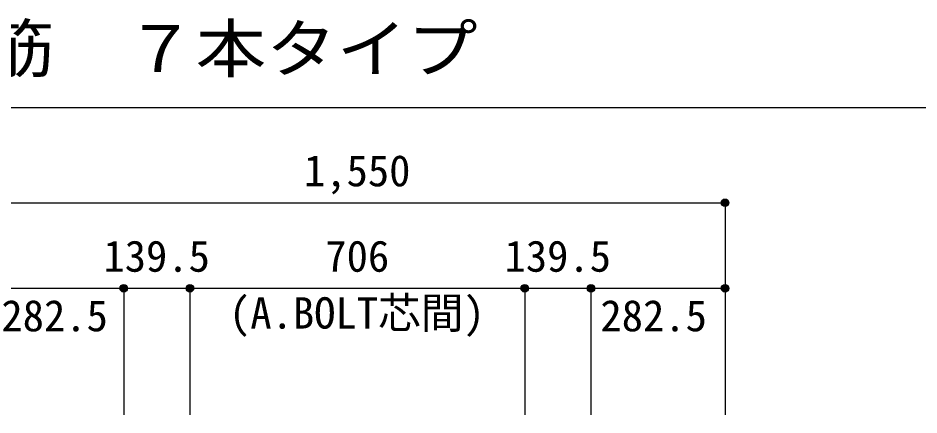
# Model space of a CAD drawing. Units: millimetres at full size, sheet at 1:30. Extents: x -5973 to 5954, y -4195 to 4201.
# Drawn here: x -5011 to -3112, y -870 to -33 of the extents above; entities that cross this region are included whole.
import ezdxf
from ezdxf.enums import TextEntityAlignment as Align

# ---------------------------------------------------------------- set-up
doc = ezdxf.new("R2010")
doc.units = ezdxf.units.MM
doc.header["$LTSCALE"] = 30
doc.header["$PDMODE"] = 32
doc.header["$PDSIZE"] = 15
for name, color, linetype in [('0-7_文字', 4, 'Continuous'), ('0-D_寸法', 4, 'Continuous'), ('6-7_文字', 7, 'Continuous'), ('F-0_枠', 6, 'Continuous')]:
    doc.layers.add(name, color=color, linetype=linetype)
doc.styles.add('ＭＳ ゴシック', font='')
doc.styles.get('ＭＳ ゴシック').set_extended_font_data('MS Gothic')

msp = doc.modelspace()

# ---------------------------------------------------------------- linework, layer by layer
at = {"layer": '0-D_寸法'}
for p, q in [((-5070.8, -422.85), (-3520.8, -422.85)), ((-3520.8, -422.85), (-3520.8, -602.85)), ((-5070.8, -602.85), (-4788.28, -602.85)), ((-4788.28, -602.85), (-4788.28, -869.89)), ((-4788.28, -602.85), (-4648.78, -602.85)), ((-4648.78, -602.85), (-4648.78, -869.89)), ((-4648.78, -602.85), (-3942.82, -602.85)), ((-3942.82, -602.85), (-3942.82, -869.89)), ((-3942.82, -602.85), (-3803.32, -602.85)), ((-3803.32, -602.85), (-3803.32, -869.89)), ((-3803.32, -602.85), (-3520.8, -602.85)), ((-3520.8, -602.85), (-3520.8, -869.89))]:
    msp.add_line(p, q, dxfattribs=at)
for centre, radius in [((-3520.8, -422.85), 8), ((-3520.8, -422.85), 7.2), ((-3520.8, -422.85), 6.4), ((-3520.8, -422.85), 5.6), ((-3520.8, -422.85), 4.8), ((-3520.8, -422.85), 4), ((-3520.8, -422.85), 3.2), ((-3520.8, -422.85), 2.4), ((-3520.8, -422.85), 1.6), ((-3520.8, -422.85), 0.8), ((-4788.28, -602.85), 8), ((-4788.28, -602.85), 7.2), ((-4788.28, -602.85), 6.4), ((-4788.28, -602.85), 5.6), ((-4788.28, -602.85), 4.8), ((-4788.28, -602.85), 4), ((-4788.28, -602.85), 3.2), ((-4788.28, -602.85), 2.4), ((-4788.28, -602.85), 1.6), ((-4788.28, -602.85), 0.8), ((-4648.78, -602.85), 8), ((-4648.78, -602.85), 7.2), ((-4648.78, -602.85), 6.4), ((-4648.78, -602.85), 5.6), ((-4648.78, -602.85), 4.8), ((-4648.78, -602.85), 4), ((-4648.78, -602.85), 3.2), ((-4648.78, -602.85), 2.4), ((-4648.78, -602.85), 1.6), ((-4648.78, -602.85), 0.8), ((-3942.82, -602.85), 8), ((-3942.82, -602.85), 7.2), ((-3942.82, -602.85), 6.4), ((-3942.82, -602.85), 5.6), ((-3942.82, -602.85), 4.8), ((-3942.82, -602.85), 4), ((-3942.82, -602.85), 3.2), ((-3942.82, -602.85), 2.4), ((-3942.82, -602.85), 1.6), ((-3942.82, -602.85), 0.8), ((-3803.32, -602.85), 8), ((-3803.32, -602.85), 7.2), ((-3803.32, -602.85), 6.4), ((-3803.32, -602.85), 5.6), ((-3803.32, -602.85), 4.8), ((-3803.32, -602.85), 4), ((-3803.32, -602.85), 3.2), ((-3803.32, -602.85), 2.4), ((-3803.32, -602.85), 1.6), ((-3803.32, -602.85), 0.8), ((-3520.8, -602.85), 8), ((-3520.8, -602.85), 7.2), ((-3520.8, -602.85), 6.4), ((-3520.8, -602.85), 5.6), ((-3520.8, -602.85), 4.8), ((-3520.8, -602.85), 4), ((-3520.8, -602.85), 3.2), ((-3520.8, -602.85), 2.4), ((-3520.8, -602.85), 1.6), ((-3520.8, -602.85), 0.8)]:
    msp.add_circle(centre, radius, dxfattribs=at)
at = {"layer": '0-D_寸法', "color": 7}
for p in [(-3520.8, -422.85), (-4788.28, -602.85), (-4788.28, -602.85), (-4648.78, -602.85), (-4648.78, -602.85), (-3942.82, -602.85), (-3942.82, -602.85), (-3803.32, -602.85), (-3803.32, -602.85), (-3803.32, -602.85), (-3520.8, -602.85), (-3520.8, -602.85)]:
    msp.add_point(p, dxfattribs=at)
at = {"layer": 'F-0_枠', "color": 2}
msp.add_line((-5972.88, -222.05), (3723.6, -222.05), dxfattribs=at)

# ---------------------------------------------------------------- texts
at = {"layer": '0-7_文字', "style": 'ＭＳ ゴシック'}
msp.add_text('(A.BOLT芯間)', height=65.98, dxfattribs=at).set_placement((-4566.31, -707.62), align=Align.BOTTOM_LEFT)
at = {"layer": '0-D_寸法', "style": 'ＭＳ ゴシック'}
for s, p in [('1,550', (-4408.3, -407.85)), ('139.5', (-4831.03, -587.85)), ('706', (-4363.3, -587.85)), ('139.5', (-3985.57, -587.85)), ('282.5', (-5046.07, -713.33)), ('282.5', (-3783.42, -713.33))]:
    msp.add_text(s, height=65.98, dxfattribs=at).set_placement(p, align=Align.BOTTOM_LEFT)
at = {"layer": '6-7_文字', "color": 2, "style": 'ＭＳ ゴシック', "width": 1.1}
msp.add_text('\u3000\u3000基礎梁主筋\u3000７本タイプ', height=98.97, dxfattribs=at).set_placement((-5972.88, -177.05), align=Align.BOTTOM_LEFT)

doc.saveas('drawing.dxf')
